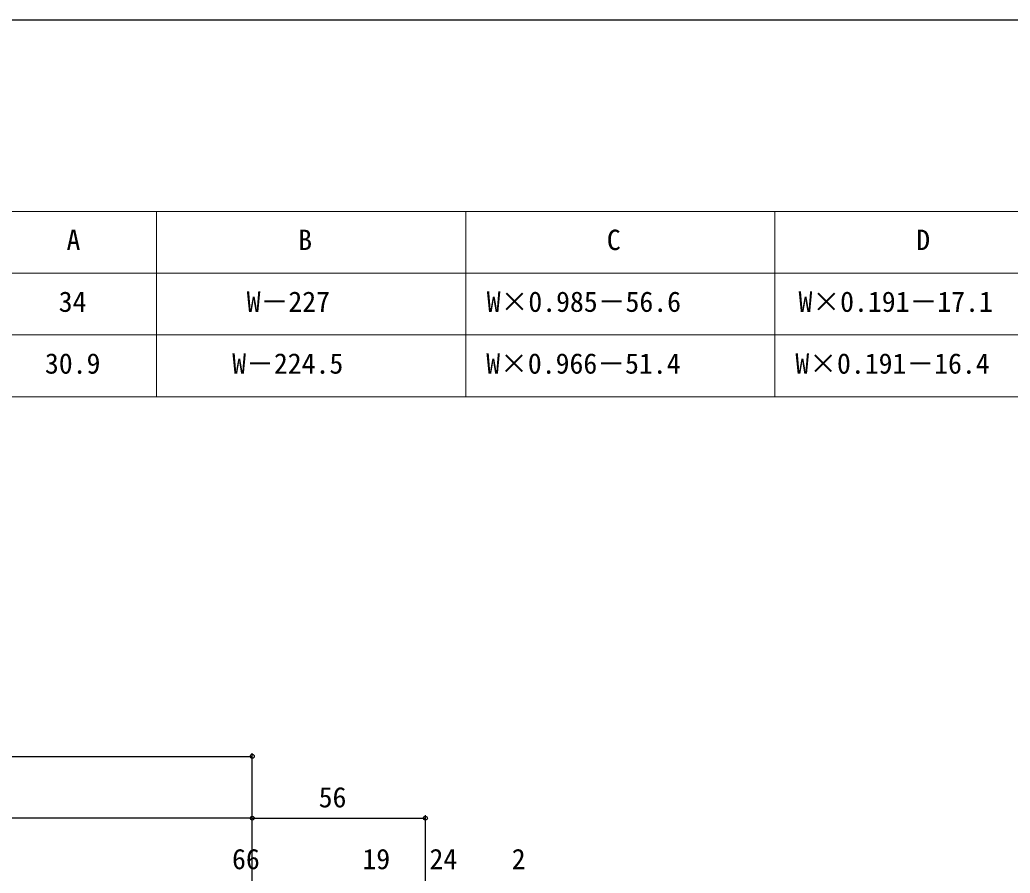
# Model space of a CAD drawing. Units: millimetres, scale not verified. Extents: x -525 to 525, y -783 to 778.
# Drawn here: x -79.3 to 241.1, y 471.1 to 747.3 of the extents above; entities that cross this region are included whole.
import ezdxf
from ezdxf.enums import TextEntityAlignment as Align

# ---------------------------------------------------------------- set-up
doc = ezdxf.new("R2010")
doc.units = ezdxf.units.MM
doc.header["$LTSCALE"] = 4
doc.layers.add('0-1_TABLE1', color=7, linetype='Continuous', lineweight=18)
doc.layers.add('0-7_YKK_D', color=6, linetype='Continuous')
doc.layers.add('0-8_YKK_ZWAK', color=7, linetype='Continuous')
doc.styles.add('ＭＳ ゴシック', font='')
doc.styles.get('ＭＳ ゴシック').set_extended_font_data('MS Gothic')

msp = doc.modelspace()

# ---------------------------------------------------------------- linework, layer by layer
at = {"layer": '0-1_TABLE1'}
for p, q in [((-245, 685.3), (365, 685.3)), ((-35, 685.3), (-35, 625.3)), ((65, 685.3), (65, 625.3)), ((165, 685.3), (165, 625.3)), ((-245, 665.3), (365, 665.3)), ((-245, 645.3), (365, 645.3)), ((-245, 625.3), (365, 625.3))]:
    msp.add_line(p, q, dxfattribs=at)
at = {"layer": '0-7_YKK_D'}
for p, q in [((-4.053, 246.226), (-4.053, 509.926)), ((-182.222, 508.926), (-4.053, 508.926)), ((-4.053, 488.926), (-215.707, 488.926)), ((-4.053, 246.226), (-4.053, 489.926)), ((-4.053, 246.226), (-4.053, 489.926)), ((-4.053, 488.926), (51.947, 488.926)), ((51.947, 244.926), (51.947, 489.926))]:
    msp.add_line(p, q, dxfattribs=at)
for centre in [(-4.053, 508.926), (-4.053, 488.926), (-4.053, 488.926), (51.947, 488.926)]:
    msp.add_circle(centre, 0.637, dxfattribs=at)
at = {"layer": '0-8_YKK_ZWAK'}
msp.add_line((-525, 747.3), (525, 747.3), dxfattribs=at)

# ---------------------------------------------------------------- texts
at = {"layer": '0-1_TABLE1', "style": 'ＭＳ ゴシック'}
for s, p in [('A', (-64.142, 670.8)), ('B', (10.807, 670.8)), ('C', (110.628, 670.8)), ('D', (210.73, 670.8)), ('34', (-66.673, 650.8)), ('W－227', (-5.864, 650.8)), ('W×0.985－56.6', (71.79, 650.8)), ('W×0.191－17.1', (172.659, 650.8)), ('30.9', (-71.122, 630.8)), ('W－224.5', (-10.543, 630.8)), ('W×0.966－51.4', (71.636, 630.8)), ('W×0.191－16.4', (171.636, 630.8))]:
    msp.add_text(s, height=6.598, dxfattribs=at).set_placement(p, align=Align.BOTTOM_LEFT)
at = {"layer": '0-7_YKK_D', "style": 'ＭＳ ゴシック'}
for s, p in [('56', (17.427, 490.426)), ('66', (-10.597, 470.426)), ('19', (31.571, 470.426)), ('24', (53.273, 470.426)), ('2', (79.882, 470.426))]:
    msp.add_text(s, height=6.598, dxfattribs=at).set_placement(p, align=Align.BOTTOM_LEFT)

doc.saveas('drawing.dxf')
